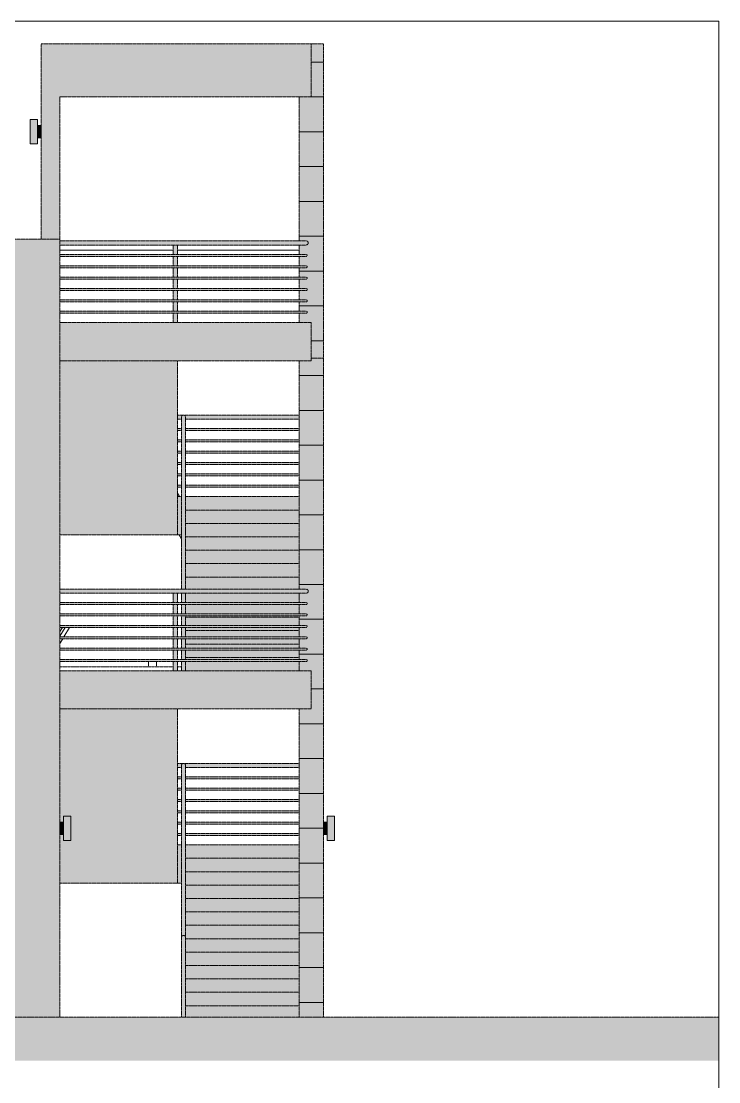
# Model space of a CAD drawing. Header units: millimetres. Extents: x -2143172 to 5255, y -610845 to 279739.
# Drawn here: x -984015 to -975419, y -574707 to -561642 of the extents above; entities that cross this region are included whole.
import ezdxf

# ---------------------------------------------------------------- set-up
doc = ezdxf.new("R2010")
doc.units = ezdxf.units.MM
doc.header["$LTSCALE"] = 30
doc.linetypes.add('HIDDEN2', pattern=[0.1875, 0.125, -0.0625])
for name, color, linetype, lineweight in [('Aluminum', 7, 'Continuous', 5), ('Applique', 250, 'Continuous', 5), ('Elev 2', 251, 'Continuous', 5), ('Fill Aluminum Cladding', 254, 'Continuous', 5), ('Frame', 7, 'Continuous', 5), ('Hatch', 252, 'Continuous', 5), ('Joints', 250, 'Continuous', 5), ('Proj', 7, 'HIDDEN2', 5)]:
    doc.layers.add(name, color=color, linetype=linetype, lineweight=lineweight)

# ---------------------------------------------------------------- blocks, each defined once
blk = doc.blocks.new('A$C261E1C4D')
at = {"layer": 'Fill Aluminum Cladding'}
h = blk.add_hatch(color=256, dxfattribs=at)
h.set_gradient(color1=(164, 161, 157), color2=(5, 5, 6), tint=1, name='INVCYLINDER')
h.paths.add_polyline_path([(90, 300), (0, 300), (0, 0), (90, 0)])
h = blk.add_hatch(color=256, dxfattribs=at)
h.set_gradient(color1=(72, 69, 66), color2=(63, 63, 75), tint=1, name='CURVED')
h.paths.add_polyline_path([(135, 225), (90, 225), (90, 75), (135, 75)])
at = {"layer": 'Applique', "elevation": 0}
for points in [[(0, 0), (90, 0), (90, 300), (0, 300)], [(90, 75), (135, 75), (135, 225), (90, 225)]]:
    blk.add_lwpolyline(points, close=True, dxfattribs=at)

msp = doc.modelspace()

# ---------------------------------------------------------------- hatches: boundary and pattern name
at = {"layer": 'Fill Aluminum Cladding'}
h = msp.add_hatch(color=256, dxfattribs=at)
h.dxf.hatch_style = 1
h.set_gradient(color1=(196, 195, 192), color2=(137, 139, 139), tint=1, name='CURVED')
h.paths.add_polyline_path([(-980440, -561919.1), (-983770, -561919.1), (-983770, -564329.1), (-983540, -564329.1), (-983540, -562575.1), (-980440, -562575.1)])
h = msp.add_hatch(color=256, dxfattribs=at)
h.dxf.hatch_style = 1
h.set_gradient(color1=(235, 117, 0), color2=(255, 168, 82), rotation=180, tint=1, name='CURVED')
h.paths.add_polyline_path([(-980290, -561919.1), (-980440, -561919.1), (-980440, -562575.1), (-980590, -562575.1), (-980590, -564349.1), (-980502.5, -564349.1, -1), (-980502.5, -564399.1), (-980590, -564399.1), (-980590, -564514.1), (-980502.5, -564514.1, -1), (-980502.5, -564539.1), (-980590, -564539.1), (-980590, -564654.1), (-980502.5, -564654.1, -1), (-980502.5, -564679.1), (-980590, -564679.1), (-980590, -564794.1), (-980502.5, -564794.1, -1), (-980502.5, -564819.1), (-980590, -564819.1), (-980590, -564934.1), (-980502.5, -564934.1, -1), (-980502.5, -564959.1), (-980590, -564959.1), (-980590, -565074.1), (-980502.5, -565074.1, -1), (-980502.5, -565099.1), (-980590, -565099.1), (-980590, -565214.1), (-980502.5, -565214.1, -1), (-980502.5, -565239.1), (-980590, -565239.1), (-980590, -565354.1), (-980440, -565354.1), (-980440, -565824.1), (-980590, -565824.1), (-980590, -568639.1), (-980502.5, -568639.1, -1), (-980502.5, -568689.1), (-980590, -568689.1), (-980590, -568804.1), (-980502.5, -568804.1, -1), (-980502.5, -568829.1), (-980590, -568829.1), (-980590, -568944.1), (-980502.5, -568944.1, -1), (-980502.5, -568969.1), (-980590, -568969.1), (-980590, -569084.1), (-980502.5, -569084.1, -1), (-980502.5, -569109.1), (-980590, -569109.1), (-980590, -569224.1), (-980502.5, -569224.1, -1), (-980502.5, -569249.1), (-980590, -569249.1), (-980590, -569364.1), (-980502.5, -569364.1, -1), (-980502.5, -569389.1), (-980590, -569389.1), (-980590, -569504.1), (-980502.5, -569504.1, -1), (-980502.5, -569529.1), (-980590, -569529.1), (-980590, -569644.1), (-980440, -569644.1), (-980440, -570114.1), (-980590, -570114.1), (-980590, -573909.1), (-980290, -573909.1)])
h = msp.add_hatch(color=256, dxfattribs=at)
h.dxf.hatch_style = 1
h.set_gradient(color1=(105, 104, 99), color2=(38, 39, 39), tint=1, name='CURVED')
h.paths.add_polyline_path([(-983540, -564329.1), (-1035560, -564329.1), (-1035560, -565794.1), (-984140, -565794.1), (-984140, -573909.1), (-983540, -573909.1)])
h = msp.add_hatch(color=256, dxfattribs=at)
h.dxf.hatch_style = 1
h.set_gradient(color1=(108, 106, 101), color2=(240, 240, 240), rotation=90, tint=1, name='CYLINDER')
h.paths.add_polyline_path([(-980502.5, -564349.1), (-983540, -564349.1), (-983540, -564399.1), (-980502.5, -564399.1, 1)])
h = msp.add_hatch(color=256, dxfattribs=at)
h.dxf.hatch_style = 1
h.set_gradient(color1=(108, 106, 101), color2=(240, 240, 240), tint=1, name='CYLINDER')
h.paths.add_polyline_path([(-982090, -564399.1), (-982140, -564399.1), (-982140, -564514.1), (-982090, -564514.1)])
h.paths.add_polyline_path([(-982090, -564539.1), (-982140, -564539.1), (-982140, -564654.1), (-982090, -564654.1)])
h.paths.add_polyline_path([(-982090, -564679.1), (-982140, -564679.1), (-982140, -564794.1), (-982090, -564794.1)])
h.paths.add_polyline_path([(-982090, -564819.1), (-982140, -564819.1), (-982140, -564934.1), (-982090, -564934.1)])
h.paths.add_polyline_path([(-982090, -564959.1), (-982140, -564959.1), (-982140, -565074.1), (-982090, -565074.1)])
h.paths.add_polyline_path([(-982090, -565099.1), (-982140, -565099.1), (-982140, -565214.1), (-982090, -565214.1)])
h.paths.add_polyline_path([(-982090, -565239.1), (-982140, -565239.1), (-982140, -565354.1), (-982090, -565354.1)])
h = msp.add_hatch(color=256, dxfattribs=at)
h.dxf.hatch_style = 1
h.set_gradient(color1=(108, 106, 101), color2=(240, 240, 240), rotation=90, tint=1, name='CYLINDER')
h.paths.add_polyline_path([(-980502.5, -564514.1), (-983540, -564514.1), (-983540, -564539.1), (-980502.5, -564539.1, 1)])
h = msp.add_hatch(color=256, dxfattribs=at)
h.dxf.hatch_style = 1
h.set_gradient(color1=(108, 106, 101), color2=(240, 240, 240), rotation=90, tint=1, name='CYLINDER')
h.paths.add_polyline_path([(-980502.5, -564654.1), (-983540, -564654.1), (-983540, -564679.1), (-980502.5, -564679.1, 1)])
h = msp.add_hatch(color=256, dxfattribs=at)
h.dxf.hatch_style = 1
h.set_gradient(color1=(108, 106, 101), color2=(240, 240, 240), rotation=90, tint=1, name='CYLINDER')
h.paths.add_polyline_path([(-980502.5, -564794.1), (-983540, -564794.1), (-983540, -564819.1), (-980502.5, -564819.1, 1)])
h = msp.add_hatch(color=256, dxfattribs=at)
h.dxf.hatch_style = 1
h.set_gradient(color1=(108, 106, 101), color2=(240, 240, 240), rotation=90, tint=1, name='CYLINDER')
h.paths.add_polyline_path([(-980502.5, -564934.1), (-983540, -564934.1), (-983540, -564959.1), (-980502.5, -564959.1, 1)])
h = msp.add_hatch(color=256, dxfattribs=at)
h.dxf.hatch_style = 1
h.set_gradient(color1=(108, 106, 101), color2=(240, 240, 240), rotation=90, tint=1, name='CYLINDER')
h.paths.add_polyline_path([(-980502.5, -565074.1), (-983540, -565074.1), (-983540, -565099.1), (-980502.5, -565099.1, 1)])
h = msp.add_hatch(color=256, dxfattribs=at)
h.dxf.hatch_style = 1
h.set_gradient(color1=(108, 106, 101), color2=(240, 240, 240), rotation=90, tint=1, name='CYLINDER')
h.paths.add_polyline_path([(-980502.5, -565214.1), (-983540, -565214.1), (-983540, -565239.1), (-980502.5, -565239.1, 1)])
h = msp.add_hatch(color=256, dxfattribs=at)
h.dxf.hatch_style = 1
h.set_gradient(color1=(196, 195, 192), color2=(137, 139, 139), tint=1, name='CURVED')
h.paths.add_polyline_path([(-980440, -565354.1), (-983540, -565354.1), (-983540, -565824.1), (-980440, -565824.1)])
h.paths.add_polyline_path([(-980440, -569644.1), (-983540, -569644.1), (-983540, -570114.1), (-980440, -570114.1)])
h = msp.add_hatch(color=256, dxfattribs=at)
h.dxf.hatch_style = 1
h.set_gradient(color1=(196, 195, 192), color2=(43, 44, 44), rotation=270, tint=1)
h.paths.add_polyline_path([(-982090, -565824.1), (-983540, -565824.1), (-983540, -567969.1), (-982090, -567969.1)])
h = msp.add_hatch(color=256, dxfattribs=at)
h.dxf.hatch_style = 1
h.set_gradient(color1=(108, 106, 101), color2=(240, 240, 240), rotation=90, tint=1, name='CYLINDER')
h.paths.add_polyline_path([(-982040, -566519.1, -0.4142136), (-982015, -566494.1), (-982090, -566494.1), (-982090, -566544.1), (-982040, -566544.1)])
h.paths.add_polyline_path([(-980590, -566494.1), (-982015, -566494.1, -0.4142136), (-981990, -566519.1), (-981990, -566544.1), (-980590, -566544.1)])
h = msp.add_hatch(color=256, dxfattribs=at)
h.dxf.hatch_style = 1
h.set_gradient(color1=(108, 106, 101), color2=(240, 240, 240), tint=1, name='CYLINDER')
h.paths.add_polyline_path([(-981990, -566519.1, 1), (-982040, -566519.1), (-982040, -568639.1), (-981990, -568639.1)])
h.paths.add_polyline_path([(-981990, -568689.1), (-982040, -568689.1), (-982040, -568804.1), (-981990, -568804.1)])
h.paths.add_polyline_path([(-981990, -568829.1), (-982040, -568829.1), (-982040, -568944.1), (-981990, -568944.1)])
h.paths.add_polyline_path([(-981990, -568969.1), (-982040, -568969.1), (-982040, -569084.1), (-981990, -569084.1)])
h.paths.add_polyline_path([(-981990, -569109.1), (-982040, -569109.1), (-982040, -569224.1), (-981990, -569224.1)])
h.paths.add_polyline_path([(-981990, -569249.1), (-982040, -569249.1), (-982040, -569364.1), (-981990, -569364.1)])
h.paths.add_polyline_path([(-981990, -569389.1), (-982040, -569389.1), (-982040, -569504.1), (-981990, -569504.1)])
h.paths.add_polyline_path([(-981990, -569529.1), (-982040, -569529.1), (-982040, -569644.1), (-981990, -569644.1)])
h = msp.add_hatch(color=256, dxfattribs=at)
h.dxf.hatch_style = 1
h.set_gradient(color1=(108, 106, 101), color2=(240, 240, 240), rotation=90, tint=1, name='CYLINDER')
h.paths.add_polyline_path([(-980590, -566659.1), (-981990, -566659.1), (-981990, -566684.1), (-980590, -566684.1)])
h.paths.add_polyline_path([(-982040, -566659.1), (-982090, -566659.1), (-982090, -566684.1), (-982040, -566684.1)])
h = msp.add_hatch(color=256, dxfattribs=at)
h.dxf.hatch_style = 1
h.set_gradient(color1=(108, 106, 101), color2=(240, 240, 240), rotation=90, tint=1, name='CYLINDER')
h.paths.add_polyline_path([(-980590, -566799.1), (-981990, -566799.1), (-981990, -566824.1), (-980590, -566824.1)])
h.paths.add_polyline_path([(-982040, -566799.1), (-982090, -566799.1), (-982090, -566824.1), (-982040, -566824.1)])
h = msp.add_hatch(color=256, dxfattribs=at)
h.dxf.hatch_style = 1
h.set_gradient(color1=(108, 106, 101), color2=(240, 240, 240), rotation=90, tint=1, name='CYLINDER')
h.paths.add_polyline_path([(-980590, -566939.1), (-981990, -566939.1), (-981990, -566964.1), (-980590, -566964.1)])
h.paths.add_polyline_path([(-982040, -566939.1), (-982090, -566939.1), (-982090, -566964.1), (-982040, -566964.1)])
h = msp.add_hatch(color=256, dxfattribs=at)
h.dxf.hatch_style = 1
h.set_gradient(color1=(108, 106, 101), color2=(240, 240, 240), rotation=90, tint=1, name='CYLINDER')
h.paths.add_polyline_path([(-980590, -567079.1), (-981990, -567079.1), (-981990, -567104.1), (-980590, -567104.1)])
h.paths.add_polyline_path([(-982040, -567079.1), (-982090, -567079.1), (-982090, -567104.1), (-982040, -567104.1)])
h = msp.add_hatch(color=256, dxfattribs=at)
h.dxf.hatch_style = 1
h.set_gradient(color1=(108, 106, 101), color2=(240, 240, 240), rotation=90, tint=1, name='CYLINDER')
h.paths.add_polyline_path([(-980590, -567219.1), (-981990, -567219.1), (-981990, -567244.1), (-980590, -567244.1)])
h.paths.add_polyline_path([(-982040, -567219.1), (-982090, -567219.1), (-982090, -567244.1), (-982040, -567244.1)])
h = msp.add_hatch(color=256, dxfattribs=at)
h.dxf.hatch_style = 1
h.set_gradient(color1=(108, 106, 101), color2=(240, 240, 240), rotation=90, tint=1, name='CYLINDER')
h.paths.add_polyline_path([(-980590, -567359.1), (-981990, -567359.1), (-981990, -567384.1), (-980590, -567384.1)])
h.paths.add_polyline_path([(-982040, -567359.1), (-982090, -567359.1), (-982090, -567384.1), (-982040, -567384.1)])
h = msp.add_hatch(color=256, dxfattribs=at)
h.dxf.hatch_style = 1
h.set_gradient(color1=(196, 195, 192), color2=(137, 139, 139), rotation=90, tint=1)
h.paths.add_polyline_path([(-982040, -567499.1), (-982090, -567499.1), (-982090, -567969.1), (-982040, -567969.1)])
h.paths.add_polyline_path([(-980590, -567499.1), (-981990, -567499.1), (-981990, -567664.1), (-980590, -567664.1)])
h.paths.add_polyline_path([(-980590, -567664.1), (-981990, -567664.1), (-981990, -567829.1), (-980590, -567829.1)])
h.paths.add_polyline_path([(-980590, -567829.1), (-981990, -567829.1), (-981990, -567994.1), (-980590, -567994.1)])
h.paths.add_polyline_path([(-980590, -567994.1), (-981990, -567994.1), (-981990, -568159.1), (-980590, -568159.1)])
h.paths.add_polyline_path([(-980590, -568159.1), (-981990, -568159.1), (-981990, -568324.1), (-980590, -568324.1)])
h.paths.add_polyline_path([(-980590, -568324.1), (-981990, -568324.1), (-981990, -568489.1), (-980590, -568489.1)])
h.paths.add_polyline_path([(-980590, -568489.1), (-981990, -568489.1), (-981990, -568639.1), (-980590, -568639.1)])
h.paths.add_polyline_path([(-980590, -568689.1), (-981990, -568689.1), (-981990, -568804.1), (-980590, -568804.1)])
h.paths.add_polyline_path([(-980590, -568829.1), (-981990, -568829.1), (-981990, -568944.1), (-980590, -568944.1)])
h.paths.add_polyline_path([(-980590, -568969.1), (-981990, -568969.1), (-981990, -568984.1), (-980590, -568984.1)])
h.paths.add_polyline_path([(-980590, -568984.1), (-981990, -568984.1), (-981990, -569084.1), (-980590, -569084.1)])
h.paths.add_polyline_path([(-980590, -569109.1), (-981990, -569109.1), (-981990, -569149.1), (-980590, -569149.1)])
h.paths.add_polyline_path([(-980590, -569149.1), (-981990, -569149.1), (-981990, -569224.1), (-980590, -569224.1)])
h.paths.add_polyline_path([(-980590, -569249.1), (-981990, -569249.1), (-981990, -569314.1), (-980590, -569314.1)])
h.paths.add_polyline_path([(-980590, -569314.1), (-981990, -569314.1), (-981990, -569364.1), (-980590, -569364.1)])
h.paths.add_polyline_path([(-980590, -569389.1), (-981990, -569389.1), (-981990, -569479.1), (-980590, -569479.1)])
h.paths.add_polyline_path([(-980590, -569479.1), (-981990, -569479.1), (-981990, -569504.1), (-980590, -569504.1)])
h.paths.add_polyline_path([(-980590, -569529.1), (-981990, -569529.1), (-981990, -569644.1), (-980590, -569644.1)])
h = msp.add_hatch(color=256, dxfattribs=at)
h.dxf.hatch_style = 1
h.set_gradient(color1=(108, 106, 101), color2=(240, 240, 240), rotation=90, tint=1, name='CYLINDER')
h.paths.add_polyline_path([(-980502.5, -568639.1), (-983540, -568639.1), (-983540, -568689.1), (-980502.5, -568689.1, 1)])
h = msp.add_hatch(color=256, dxfattribs=at)
h.dxf.hatch_style = 1
h.set_gradient(color1=(108, 106, 101), color2=(240, 240, 240), tint=1, name='CYLINDER')
h.paths.add_polyline_path([(-982090, -568689.1), (-982140, -568689.1), (-982140, -568804.1), (-982090, -568804.1)])
h.paths.add_polyline_path([(-982090, -568829.1), (-982140, -568829.1), (-982140, -568944.1), (-982090, -568944.1)])
h.paths.add_polyline_path([(-982090, -568969.1), (-982140, -568969.1), (-982140, -569084.1), (-982090, -569084.1)])
h.paths.add_polyline_path([(-982090, -569109.1), (-982140, -569109.1), (-982140, -569224.1), (-982090, -569224.1)])
h.paths.add_polyline_path([(-982090, -569249.1), (-982140, -569249.1), (-982140, -569364.1), (-982090, -569364.1)])
h.paths.add_polyline_path([(-982090, -569389.1), (-982140, -569389.1), (-982140, -569504.1), (-982090, -569504.1)])
h.paths.add_polyline_path([(-982090, -569529.1), (-982140, -569529.1), (-982140, -569644.1), (-982090, -569644.1)])
h = msp.add_hatch(color=256, dxfattribs=at)
h.dxf.hatch_style = 1
h.set_gradient(color1=(108, 106, 101), color2=(240, 240, 240), rotation=90, tint=1, name='CYLINDER')
h.paths.add_polyline_path([(-980502.5, -568804.1), (-983540, -568804.1), (-983540, -568829.1), (-980502.5, -568829.1, 1)])
h = msp.add_hatch(color=256, dxfattribs=at)
h.dxf.hatch_style = 1
h.set_gradient(color1=(108, 106, 101), color2=(240, 240, 240), rotation=90, tint=1, name='CYLINDER')
h.paths.add_polyline_path([(-980502.5, -568944.1), (-983540, -568944.1), (-983540, -568969.1), (-980502.5, -568969.1, 1)])
h = msp.add_hatch(color=256, dxfattribs=at)
h.dxf.hatch_style = 1
h.set_gradient(color1=(108, 106, 101), color2=(240, 240, 240), rotation=90, tint=1, name='CYLINDER')
h.paths.add_polyline_path([(-980502.5, -569084.1), (-983540, -569084.1), (-983540, -569109.1), (-980502.5, -569109.1, 1)])
h = msp.add_hatch(color=256, dxfattribs=at)
h.dxf.hatch_style = 1
h.set_gradient(color1=(108, 106, 101), color2=(240, 240, 240), rotation=90, tint=1, name='CYLINDER')
h.paths.add_polyline_path([(-980502.5, -569224.1), (-983540, -569224.1), (-983540, -569249.1), (-980502.5, -569249.1, 1)])
h = msp.add_hatch(color=256, dxfattribs=at)
h.dxf.hatch_style = 1
h.set_gradient(color1=(108, 106, 101), color2=(240, 240, 240), rotation=90, tint=1, name='CYLINDER')
h.paths.add_polyline_path([(-980502.5, -569364.1), (-983540, -569364.1), (-983540, -569389.1), (-980502.5, -569389.1, 1)])
h = msp.add_hatch(color=256, dxfattribs=at)
h.dxf.hatch_style = 1
h.set_gradient(color1=(108, 106, 101), color2=(240, 240, 240), rotation=90, tint=1, name='CYLINDER')
h.paths.add_polyline_path([(-980502.5, -569504.1), (-983540, -569504.1), (-983540, -569529.1), (-980502.5, -569529.1, 1)])
h = msp.add_hatch(color=256, dxfattribs=at)
h.dxf.hatch_style = 1
h.set_gradient(color1=(196, 195, 192), color2=(43, 44, 44), rotation=270, tint=1)
h.paths.add_polyline_path([(-982090, -570114.1), (-983540, -570114.1), (-983540, -572259.1), (-982090, -572259.1)])
h = msp.add_hatch(color=256, dxfattribs=at)
h.dxf.hatch_style = 1
h.set_gradient(color1=(108, 106, 101), color2=(240, 240, 240), rotation=90, tint=1, name='CYLINDER')
h.paths.add_polyline_path([(-982040, -570809.1, -0.4142136), (-982015, -570784.1), (-982090, -570784.1), (-982090, -570834.1), (-982040, -570834.1)])
h.paths.add_polyline_path([(-980590, -570784.1), (-982015, -570784.1, -0.4142136), (-981990, -570809.1), (-981990, -570834.1), (-980590, -570834.1)])
h = msp.add_hatch(color=256, dxfattribs=at)
h.dxf.hatch_style = 1
h.set_gradient(color1=(108, 106, 101), color2=(240, 240, 240), tint=1, name='CYLINDER')
h.paths.add_polyline_path([(-981990, -572929.1, 1), (-982040, -572929.1), (-982040, -573909.1), (-981990, -573909.1)])
h.paths.add_polyline_path([(-981990, -570809.1, 1), (-982040, -570809.1), (-982040, -572929.1, -1), (-981990, -572929.1)])
h = msp.add_hatch(color=256, dxfattribs=at)
h.dxf.hatch_style = 1
h.set_gradient(color1=(108, 106, 101), color2=(240, 240, 240), rotation=90, tint=1, name='CYLINDER')
h.paths.add_polyline_path([(-980590, -570949.1), (-981990, -570949.1), (-981990, -570974.1), (-980590, -570974.1)])
h.paths.add_polyline_path([(-982040, -570949.1), (-982090, -570949.1), (-982090, -570974.1), (-982040, -570974.1)])
h = msp.add_hatch(color=256, dxfattribs=at)
h.dxf.hatch_style = 1
h.set_gradient(color1=(108, 106, 101), color2=(240, 240, 240), rotation=90, tint=1, name='CYLINDER')
h.paths.add_polyline_path([(-980590, -571089.1), (-981990, -571089.1), (-981990, -571114.1), (-980590, -571114.1)])
h.paths.add_polyline_path([(-982040, -571089.1), (-982090, -571089.1), (-982090, -571114.1), (-982040, -571114.1)])
h = msp.add_hatch(color=256, dxfattribs=at)
h.dxf.hatch_style = 1
h.set_gradient(color1=(108, 106, 101), color2=(240, 240, 240), rotation=90, tint=1, name='CYLINDER')
h.paths.add_polyline_path([(-980590, -571229.1), (-981990, -571229.1), (-981990, -571254.1), (-980590, -571254.1)])
h.paths.add_polyline_path([(-982040, -571229.1), (-982090, -571229.1), (-982090, -571254.1), (-982040, -571254.1)])
h = msp.add_hatch(color=256, dxfattribs=at)
h.dxf.hatch_style = 1
h.set_gradient(color1=(108, 106, 101), color2=(240, 240, 240), rotation=90, tint=1, name='CYLINDER')
h.paths.add_polyline_path([(-980590, -571369.1), (-981990, -571369.1), (-981990, -571394.1), (-980590, -571394.1)])
h.paths.add_polyline_path([(-982040, -571369.1), (-982090, -571369.1), (-982090, -571394.1), (-982040, -571394.1)])
h = msp.add_hatch(color=256, dxfattribs=at)
h.dxf.hatch_style = 1
h.set_gradient(color1=(108, 106, 101), color2=(240, 240, 240), rotation=90, tint=1, name='CYLINDER')
h.paths.add_polyline_path([(-980590, -571509.1), (-981990, -571509.1), (-981990, -571534.1), (-980590, -571534.1)])
h.paths.add_polyline_path([(-982040, -571509.1), (-982090, -571509.1), (-982090, -571534.1), (-982040, -571534.1)])
h = msp.add_hatch(color=256, dxfattribs=at)
h.dxf.hatch_style = 1
h.set_gradient(color1=(108, 106, 101), color2=(240, 240, 240), rotation=90, tint=1, name='CYLINDER')
h.paths.add_polyline_path([(-980590, -571649.1), (-981990, -571649.1), (-981990, -571674.1), (-980590, -571674.1)])
h.paths.add_polyline_path([(-982040, -571649.1), (-982090, -571649.1), (-982090, -571674.1), (-982040, -571674.1)])
h = msp.add_hatch(color=256, dxfattribs=at)
h.dxf.hatch_style = 1
h.set_gradient(color1=(196, 195, 192), color2=(137, 139, 139), rotation=90, tint=1)
h.paths.add_polyline_path([(-982040, -571789.1), (-982090, -571789.1), (-982090, -572259.1), (-982040, -572259.1)])
h.paths.add_polyline_path([(-980590, -571789.1), (-981990, -571789.1), (-981990, -571954.1), (-980590, -571954.1)])
h.paths.add_polyline_path([(-980590, -571954.1), (-981990, -571954.1), (-981990, -572119.1), (-980590, -572119.1)])
h.paths.add_polyline_path([(-980590, -572119.1), (-981990, -572119.1), (-981990, -572284.1), (-980590, -572284.1)])
h.paths.add_polyline_path([(-980590, -572284.1), (-981990, -572284.1), (-981990, -572449.1), (-980590, -572449.1)])
h.paths.add_polyline_path([(-980590, -572449.1), (-981990, -572449.1), (-981990, -572614.1), (-980590, -572614.1)])
h.paths.add_polyline_path([(-980590, -572614.1), (-981990, -572614.1), (-981990, -572779.1), (-980590, -572779.1)])
h.paths.add_polyline_path([(-980590, -572779.1), (-981990, -572779.1), (-981990, -572944.1), (-980590, -572944.1)])
h.paths.add_polyline_path([(-980590, -572944.1), (-981990, -572944.1), (-981990, -573109.1), (-980590, -573109.1)])
h.paths.add_polyline_path([(-980590, -573109.1), (-981990, -573109.1), (-981990, -573274.1), (-980590, -573274.1)])
h.paths.add_polyline_path([(-980590, -573274.1), (-981990, -573274.1), (-981990, -573439.1), (-980590, -573439.1)])
h.paths.add_polyline_path([(-980590, -573439.1), (-981990, -573439.1), (-981990, -573604.1), (-980590, -573604.1)])
h.paths.add_polyline_path([(-980590, -573604.1), (-981990, -573604.1), (-981990, -573769.1), (-980590, -573769.1)])
h.paths.add_polyline_path([(-980590, -573769.1), (-981990, -573769.1), (-981990, -573909.1), (-980590, -573909.1)])
at = {"layer": 'Hatch', "transparency": 33554636}
h = msp.add_hatch(color=256, dxfattribs=at)
h.dxf.hatch_style = 1
h.paths.add_polyline_path([(-1045005.6, -573909.1), (-1045005.6, -574446.1), (-975418.5, -574446.1), (-975418.5, -573909.1)])

# ---------------------------------------------------------------- linework, layer by layer
at = {"layer": 'Aluminum'}
msp.add_line((-983474.8, -569109.1, 0.2), (-983540, -569215.9, 0.2), dxfattribs=at)
at = {"layer": 'Aluminum', "elevation": 0.2}
for points in [[(-982063.3, -567499.1), (-982090, -567455.4)], [(-982069.5, -567969.1), (-982040, -568017.5)], [(-983540, -568829.8), (-983539.5, -568829.1)], [(-983417.5, -569109.1), (-983487.6, -569224.1)], [(-983502.9, -569249.1), (-983540, -569309.9)]]:
    msp.add_lwpolyline(points, dxfattribs=at)
at = {"layer": 'Elev 2'}
for p, q in [((-982140, -564464.1, 0.2), (-983540, -564464.1, 0.2)), ((-980590, -564464.1, 0.2), (-982090, -564464.1, 0.2))]:
    msp.add_line(p, q, dxfattribs=at)
at = {"layer": 'Frame'}
for p, q in [((-975418.5, -561642.4, 0.1), (-1045005.6, -561642.4, 0.1)), ((-975418.5, -610845.4, 0.5), (-975418.5, -561642.4, 0.5))]:
    msp.add_line(p, q, dxfattribs=at)
at = {"layer": 'Joints'}
for p, q in [((-980440, -562146.1, 0.2), (-980290, -562146.1, 0.2)), ((-980440, -562575.1, 0.2), (-980290, -562575.1, 0.2)), ((-980590, -563004.1, 0.2), (-980290, -563004.1, 0.2)), ((-980590, -563433.1, 0.2), (-980290, -563433.1, 0.2)), ((-980590, -563862.1, 0.2), (-980290, -563862.1, 0.2)), ((-980590, -564291.1, 0.2), (-980290, -564291.1, 0.2)), ((-980590, -564720.1, 0.2), (-980290, -564720.1, 0.2)), ((-980590, -565149.1, 0.2), (-980290, -565149.1, 0.2)), ((-980440, -565578.1, 0.2), (-980290, -565578.1, 0.2)), ((-980590, -566007.1, 0.2), (-980290, -566007.1, 0.2)), ((-980590, -566436.1, 0.2), (-980290, -566436.1, 0.2)), ((-980590, -566865.1, 0.2), (-980290, -566865.1, 0.2)), ((-980590, -567294.1, 0.2), (-980290, -567294.1, 0.2)), ((-980590, -567723.1, 0.2), (-980290, -567723.1, 0.2)), ((-980590, -568152.1, 0.2), (-980290, -568152.1, 0.2)), ((-980590, -568581.1, 0.2), (-980290, -568581.1, 0.2)), ((-980590, -569010.1, 0.2), (-980290, -569010.1, 0.2)), ((-980590, -569439.1, 0.2), (-980290, -569439.1, 0.2)), ((-980440, -569868.1, 0.2), (-980290, -569868.1, 0.2)), ((-980590, -570297.1, 0.2), (-980290, -570297.1, 0.2)), ((-980590, -570726.1, 0.2), (-980290, -570726.1, 0.2)), ((-980590, -571155.1, 0.2), (-980290, -571155.1, 0.2)), ((-980590, -571584.1, 0.2), (-980290, -571584.1, 0.2)), ((-980590, -572013.1, 0.2), (-980290, -572013.1, 0.2)), ((-980590, -572442.1, 0.2), (-980290, -572442.1, 0.2)), ((-980590, -572871.1, 0.2), (-980290, -572871.1, 0.2)), ((-980590, -573300.1, 0.2), (-980290, -573300.1, 0.2)), ((-980590, -573729.1, 0.2), (-980290, -573729.1, 0.2))]:
    msp.add_line(p, q, dxfattribs=at)
at = {"layer": 'Proj'}
for p, q in [((-983770, -561919.1, 0.2), (-980440, -561919.1, 0.2)), ((-983770, -564329.1, 0.2), (-983770, -561919.1, 0.2)), ((-980440, -562575.1, 0.2), (-980440, -561919.1, 0.2)), ((-980440, -562575.1, 0.2), (-983540, -562575.1, 0.2)), ((-983540, -564329.1, 0.2), (-983540, -562575.1, 0.2)), ((-1035560, -564329.1, 0.2), (-983540, -564329.1, 0.2)), ((-983540, -564329.1, 0.2), (-983540, -573909.1, 0.2)), ((-980502.5, -564349.1, 0.2), (-983540, -564349.1, 0.2)), ((-980502.5, -564399.1, 0.2), (-983540, -564399.1, 0.2)), ((-982140, -564514.1, 0.2), (-982140, -564399.1, 0.2)), ((-982090, -564514.1, 0.2), (-982090, -564399.1, 0.2)), ((-980590, -564514.1, 0.2), (-980590, -564399.1, 0.2)), ((-980502.5, -564514.1, 0.2), (-983540, -564514.1, 0.2)), ((-980502.5, -564539.1, 0.2), (-983540, -564539.1, 0.2)), ((-982140, -564654.1, 0.2), (-982140, -564539.1, 0.2)), ((-982090, -564654.1, 0.2), (-982090, -564539.1, 0.2)), ((-980590, -564654.1, 0.2), (-980590, -564539.1, 0.2)), ((-980502.5, -564654.1, 0.2), (-983540, -564654.1, 0.2)), ((-980502.5, -564679.1, 0.2), (-983540, -564679.1, 0.2)), ((-982140, -564794.1, 0.2), (-982140, -564679.1, 0.2)), ((-982090, -564794.1, 0.2), (-982090, -564679.1, 0.2)), ((-980590, -564794.1, 0.2), (-980590, -564679.1, 0.2)), ((-980502.5, -564794.1, 0.2), (-983540, -564794.1, 0.2)), ((-980502.5, -564819.1, 0.2), (-983540, -564819.1, 0.2)), ((-982140, -564934.1, 0.2), (-982140, -564819.1, 0.2)), ((-982090, -564934.1, 0.2), (-982090, -564819.1, 0.2)), ((-980590, -564934.1, 0.2), (-980590, -564819.1, 0.2)), ((-980502.5, -564934.1, 0.2), (-983540, -564934.1, 0.2)), ((-980502.5, -564959.1, 0.2), (-983540, -564959.1, 0.2)), ((-982140, -565074.1, 0.2), (-982140, -564959.1, 0.2)), ((-982090, -565074.1, 0.2), (-982090, -564959.1, 0.2)), ((-980590, -565074.1, 0.2), (-980590, -564959.1, 0.2)), ((-980502.5, -565074.1, 0.2), (-983540, -565074.1, 0.2)), ((-980502.5, -565099.1, 0.2), (-983540, -565099.1, 0.2)), ((-982140, -565214.1, 0.2), (-982140, -565099.1, 0.2)), ((-982090, -565214.1, 0.2), (-982090, -565099.1, 0.2)), ((-980590, -565214.1, 0.2), (-980590, -565099.1, 0.2)), ((-980502.5, -565214.1, 0.2), (-983540, -565214.1, 0.2)), ((-980502.5, -565239.1, 0.2), (-983540, -565239.1, 0.2)), ((-982140, -565354.1, 0.2), (-982140, -565239.1, 0.2)), ((-982090, -565354.1, 0.2), (-982090, -565239.1, 0.2)), ((-980590, -565354.1, 0.2), (-980590, -565239.1, 0.2)), ((-980440, -565354.1, 0.2), (-983540, -565354.1, 0.2)), ((-980440, -565354.1, 0.2), (-980440, -565824.1, 0.2)), ((-980440, -565794.1, 0.2), (-980290, -565794.1, 0.2)), ((-980440, -565824.1, 0.2), (-983540, -565824.1, 0.2)), ((-982090, -567969.1, 0.2), (-982090, -565824.1, 0.2)), ((-980590, -566494.1, 0.2), (-982090, -566494.1, 0.2)), ((-982040, -566544.1, 0.2), (-982090, -566544.1, 0.2)), ((-982040, -568639.1, 0.2), (-982040, -566519.1, 0.2)), ((-981990, -568639.1, 0.2), (-981990, -566519.1, 0.2)), ((-980590, -566544.1, 0.2), (-981990, -566544.1, 0.2)), ((-982040, -566659.1, 0.2), (-982090, -566659.1, 0.2)), ((-982040, -566684.1, 0.2), (-982090, -566684.1, 0.2)), ((-980590, -566659.1, 0.2), (-981990, -566659.1, 0.2)), ((-980590, -566684.1, 0.2), (-981990, -566684.1, 0.2)), ((-982040, -566799.1, 0.2), (-982090, -566799.1, 0.2)), ((-982040, -566824.1, 0.2), (-982090, -566824.1, 0.2)), ((-980590, -566799.1, 0.2), (-981990, -566799.1, 0.2)), ((-980590, -566824.1, 0.2), (-981990, -566824.1, 0.2)), ((-982040, -566939.1, 0.2), (-982090, -566939.1, 0.2)), ((-982040, -566964.1, 0.2), (-982090, -566964.1, 0.2)), ((-980590, -566939.1, 0.2), (-981990, -566939.1, 0.2)), ((-980590, -566964.1, 0.2), (-981990, -566964.1, 0.2)), ((-982040, -567079.1, 0.2), (-982090, -567079.1, 0.2)), ((-982040, -567104.1, 0.2), (-982090, -567104.1, 0.2)), ((-980590, -567079.1, 0.2), (-981990, -567079.1, 0.2)), ((-980590, -567104.1, 0.2), (-981990, -567104.1, 0.2)), ((-982040, -567219.1, 0.2), (-982090, -567219.1, 0.2)), ((-982040, -567244.1, 0.2), (-982090, -567244.1, 0.2)), ((-980590, -567219.1, 0.2), (-981990, -567219.1, 0.2)), ((-980590, -567244.1, 0.2), (-981990, -567244.1, 0.2)), ((-982040, -567359.1, 0.2), (-982090, -567359.1, 0.2)), ((-980590, -567359.1, 0.2), (-981990, -567359.1, 0.2)), ((-982040, -567384.1, 0.2), (-982090, -567384.1, 0.2)), ((-982040, -567499.1, 0.2), (-982090, -567499.1, 0.2)), ((-980590, -567384.1, 0.2), (-981990, -567384.1, 0.2)), ((-980590, -567499.1, 0.2), (-981990, -567499.1, 0.2)), ((-980590, -567664.1, 0.2), (-981990, -567664.1, 0.2)), ((-980590, -567829.1, 0.2), (-981990, -567829.1, 0.2)), ((-982040, -567969.1, 0.2), (-983540, -567969.1, 0.2)), ((-980590, -567994.1, 0.2), (-981990, -567994.1, 0.2)), ((-980590, -568159.1, 0.2), (-981990, -568159.1, 0.2)), ((-980590, -568324.1, 0.2), (-981990, -568324.1, 0.2)), ((-980590, -568489.1, 0.2), (-981990, -568489.1, 0.2)), ((-980502.5, -568639.1, 0.2), (-983540, -568639.1, 0.2)), ((-980502.5, -568689.1, 0.2), (-983540, -568689.1, 0.2)), ((-982140, -568804.1, 0.2), (-982140, -568689.1, 0.2)), ((-982090, -568804.1, 0.2), (-982090, -568689.1, 0.2)), ((-982040, -568804.1, 0.2), (-982040, -568689.1, 0.2)), ((-981990, -568804.1, 0.2), (-981990, -568689.1, 0.2)), ((-980590, -568804.1, 0.2), (-980590, -568689.1, 0.2)), ((-980502.5, -568804.1, 0.2), (-983540, -568804.1, 0.2)), ((-980502.5, -568829.1, 0.2), (-983540, -568829.1, 0.2)), ((-980502.5, -568944.1, 0.2), (-983540, -568944.1, 0.2)), ((-982140, -568944.1, 0.2), (-982140, -568829.1, 0.2)), ((-982090, -568944.1, 0.2), (-982090, -568829.1, 0.2)), ((-982040, -568944.1, 0.2), (-982040, -568829.1, 0.2)), ((-981990, -568944.1, 0.2), (-981990, -568829.1, 0.2)), ((-980590, -568944.1, 0.2), (-980590, -568829.1, 0.2)), ((-980502.5, -568969.1, 0.2), (-983540, -568969.1, 0.2)), ((-983537.1, -568969.1, 0.2), (-983540, -568973.9, 0.2)), ((-982140, -569084.1, 0.2), (-982140, -568969.1, 0.2)), ((-982090, -569084.1, 0.2), (-982090, -568969.1, 0.2)), ((-982040, -569084.1, 0.2), (-982040, -568969.1, 0.2)), ((-981990, -569084.1, 0.2), (-981990, -568969.1, 0.2)), ((-980590, -568984.1, 0.2), (-981990, -568984.1, 0.2)), ((-980590, -569084.1, 0.2), (-980590, -568969.1, 0.2)), ((-980502.5, -569084.1, 0.2), (-983540, -569084.1, 0.2)), ((-980502.5, -569109.1, 0.2), (-983540, -569109.1, 0.2)), ((-983505.3, -569109.1, 0.2), (-983540, -569165.9, 0.2)), ((-982140, -569224.1, 0.2), (-982140, -569109.1, 0.2)), ((-982090, -569224.1, 0.2), (-982090, -569109.1, 0.2)), ((-982040, -569224.1, 0.2), (-982040, -569109.1, 0.2)), ((-981990, -569224.1, 0.2), (-981990, -569109.1, 0.2)), ((-980590, -569149.1, 0.2), (-981990, -569149.1, 0.2)), ((-980590, -569224.1, 0.2), (-980590, -569109.1, 0.2)), ((-980502.5, -569224.1, 0.2), (-983540, -569224.1, 0.2)), ((-980502.5, -569249.1, 0.2), (-983540, -569249.1, 0.2)), ((-982140, -569364.1, 0.2), (-982140, -569249.1, 0.2)), ((-982090, -569364.1, 0.2), (-982090, -569249.1, 0.2)), ((-982040, -569364.1, 0.2), (-982040, -569249.1, 0.2)), ((-981990, -569364.1, 0.2), (-981990, -569249.1, 0.2)), ((-980590, -569314.1, 0.2), (-981990, -569314.1, 0.2)), ((-980590, -569364.1, 0.2), (-980590, -569249.1, 0.2)), ((-980502.5, -569364.1, 0.2), (-983540, -569364.1, 0.2)), ((-980502.5, -569389.1, 0.2), (-983540, -569389.1, 0.2)), ((-982140, -569504.1, 0.2), (-982140, -569389.1, 0.2)), ((-982090, -569504.1, 0.2), (-982090, -569389.1, 0.2)), ((-982040, -569504.1, 0.2), (-982040, -569389.1, 0.2)), ((-981990, -569504.1, 0.2), (-981990, -569389.1, 0.2)), ((-980590, -569504.1, 0.2), (-980590, -569389.1, 0.2)), ((-980502.5, -569504.1, 0.2), (-983540, -569504.1, 0.2)), ((-980502.5, -569529.1, 0.2), (-983540, -569529.1, 0.2)), ((-983540, -569594.1, 0.2), (-982140, -569594.1, 0.2)), ((-982445.8, -569529.1, 0.2), (-982445.8, -569594.1, 0.2)), ((-982345.8, -569529.1, 0.2), (-982345.8, -569594.1, 0.2)), ((-982140, -569644.1, 0.2), (-982140, -569529.1, 0.2)), ((-982090, -569644.1, 0.2), (-982090, -569529.1, 0.2)), ((-982090, -569594.1, 0.2), (-982040, -569594.1, 0.2)), ((-982040, -569644.1, 0.2), (-982040, -569529.1, 0.2)), ((-980590, -569479.1, 0.2), (-981990, -569479.1, 0.2)), ((-981990, -569644.1, 0.2), (-981990, -569529.1, 0.2)), ((-980590, -569644.1, 0.2), (-980590, -569529.1, 0.2)), ((-980440, -569644.1, 0.2), (-983540, -569644.1, 0.2)), ((-980440, -569644.1, 0.2), (-980440, -570114.1, 0.2)), ((-980440, -570114.1, 0.2), (-983540, -570114.1, 0.2)), ((-982090, -572259.1, 0.2), (-982090, -570114.1, 0.2)), ((-980590, -570784.1, 0.2), (-982090, -570784.1, 0.2)), ((-982040, -570834.1, 0.2), (-982090, -570834.1, 0.2)), ((-982040, -573909.1, 0.2), (-982040, -570809.1, 0.2)), ((-981990, -573909.1, 0.2), (-981990, -570809.1, 0.2)), ((-980590, -570834.1, 0.2), (-981990, -570834.1, 0.2)), ((-982040, -570949.1, 0.2), (-982090, -570949.1, 0.2)), ((-982040, -570974.1, 0.2), (-982090, -570974.1, 0.2)), ((-980590, -570949.1, 0.2), (-981990, -570949.1, 0.2)), ((-980590, -570974.1, 0.2), (-981990, -570974.1, 0.2)), ((-982040, -571089.1, 0.2), (-982090, -571089.1, 0.2)), ((-982040, -571114.1, 0.2), (-982090, -571114.1, 0.2)), ((-980590, -571089.1, 0.2), (-981990, -571089.1, 0.2)), ((-980590, -571114.1, 0.2), (-981990, -571114.1, 0.2)), ((-982040, -571229.1, 0.2), (-982090, -571229.1, 0.2)), ((-982040, -571254.1, 0.2), (-982090, -571254.1, 0.2)), ((-980590, -571229.1, 0.2), (-981990, -571229.1, 0.2)), ((-980590, -571254.1, 0.2), (-981990, -571254.1, 0.2)), ((-982040, -571369.1, 0.2), (-982090, -571369.1, 0.2)), ((-982040, -571394.1, 0.2), (-982090, -571394.1, 0.2)), ((-980590, -571369.1, 0.2), (-981990, -571369.1, 0.2)), ((-980590, -571394.1, 0.2), (-981990, -571394.1, 0.2)), ((-982040, -571509.1, 0.2), (-982090, -571509.1, 0.2)), ((-982040, -571534.1, 0.2), (-982090, -571534.1, 0.2)), ((-980590, -571509.1, 0.2), (-981990, -571509.1, 0.2)), ((-980590, -571534.1, 0.2), (-981990, -571534.1, 0.2)), ((-982040, -571649.1, 0.2), (-982090, -571649.1, 0.2)), ((-982040, -571674.1, 0.2), (-982090, -571674.1, 0.2)), ((-980590, -571649.1, 0.2), (-981990, -571649.1, 0.2)), ((-980590, -571674.1, 0.2), (-981990, -571674.1, 0.2)), ((-982040, -571789.1, 0.2), (-982090, -571789.1, 0.2)), ((-980590, -571789.1, 0.2), (-981990, -571789.1, 0.2)), ((-980590, -571954.1, 0.2), (-981990, -571954.1, 0.2)), ((-980590, -572119.1, 0.2), (-981990, -572119.1, 0.2)), ((-982040, -572259.1, 0.2), (-983540, -572259.1, 0.2)), ((-980590, -572284.1, 0.2), (-981990, -572284.1, 0.2)), ((-980590, -572449.1, 0.2), (-981990, -572449.1, 0.2)), ((-980590, -572614.1, 0.2), (-981990, -572614.1, 0.2)), ((-980590, -572779.1, 0.2), (-981990, -572779.1, 0.2)), ((-980590, -572944.1, 0.2), (-981990, -572944.1, 0.2)), ((-980590, -573109.1, 0.2), (-981990, -573109.1, 0.2)), ((-980590, -573274.1, 0.2), (-981990, -573274.1, 0.2)), ((-980590, -573439.1, 0.2), (-981990, -573439.1, 0.2)), ((-980590, -573604.1, 0.2), (-981990, -573604.1, 0.2)), ((-980590, -573769.1, 0.2), (-981990, -573769.1, 0.2)), ((-975418.5, -573909.1, 0.2), (-1045005.6, -573909.1, 0.2))]:
    msp.add_line(p, q, dxfattribs=at)
at = {"layer": 'Proj', "elevation": 0.2}
for points in [[(-980290, -573909.1), (-980290, -561919.1), (-980440, -561919.1)], [(-980590, -562575.1), (-980590, -564349.1)], [(-980590, -565824.1), (-980590, -568639.1)], [(-980590, -570114.1), (-980590, -573909.1)]]:
    msp.add_lwpolyline(points, dxfattribs=at)
at = {"layer": 'Proj'}
for centre, radius, start, end in [((-980502.5, -564374.1, 0.2), 25, 270, 90), ((-980502.5, -564526.6, 0.2), 12.5, 270, 90), ((-980502.5, -564666.6, 0.2), 12.5, 270, 90), ((-980502.5, -564806.6, 0.2), 12.5, 270, 90), ((-980502.5, -564946.6, 0.2), 12.5, 270, 90), ((-980502.5, -565086.6, 0.2), 12.5, 270, 90), ((-980502.5, -565226.6, 0.2), 12.5, 270, 90), ((-982015, -566519.1, 0.2), 25, 0, 180), ((-980502.5, -568664.1, 0.2), 25, 270, 90), ((-980502.5, -568816.6, 0.2), 12.5, 270, 90), ((-980502.5, -568956.6, 0.2), 12.5, 270, 90), ((-980502.5, -569096.6, 0.2), 12.5, 270, 90), ((-980502.5, -569236.6, 0.2), 12.5, 270, 90), ((-980502.5, -569376.6, 0.2), 12.5, 270, 90), ((-980502.5, -569516.6, 0.2), 12.5, 270, 90), ((-982015, -570809.1, 0.2), 25, 0, 180), ((-982015, -572929.1, 0.2), 25, 0, 180)]:
    msp.add_arc(centre, radius, start, end, dxfattribs=at)

# ---------------------------------------------------------------- block references
at = {"layer": 'Applique'}
msp.add_blockref('A$C261E1C4D', (-983905, -563154.1, 0.2), dxfattribs=at)
at = {"layer": 'Applique', "xscale": -1}
for p in [(-983405, -571734.1, 0.2), (-980155, -571734.1, 0.2)]:
    msp.add_blockref('A$C261E1C4D', p, dxfattribs=at)

doc.saveas('drawing.dxf')
